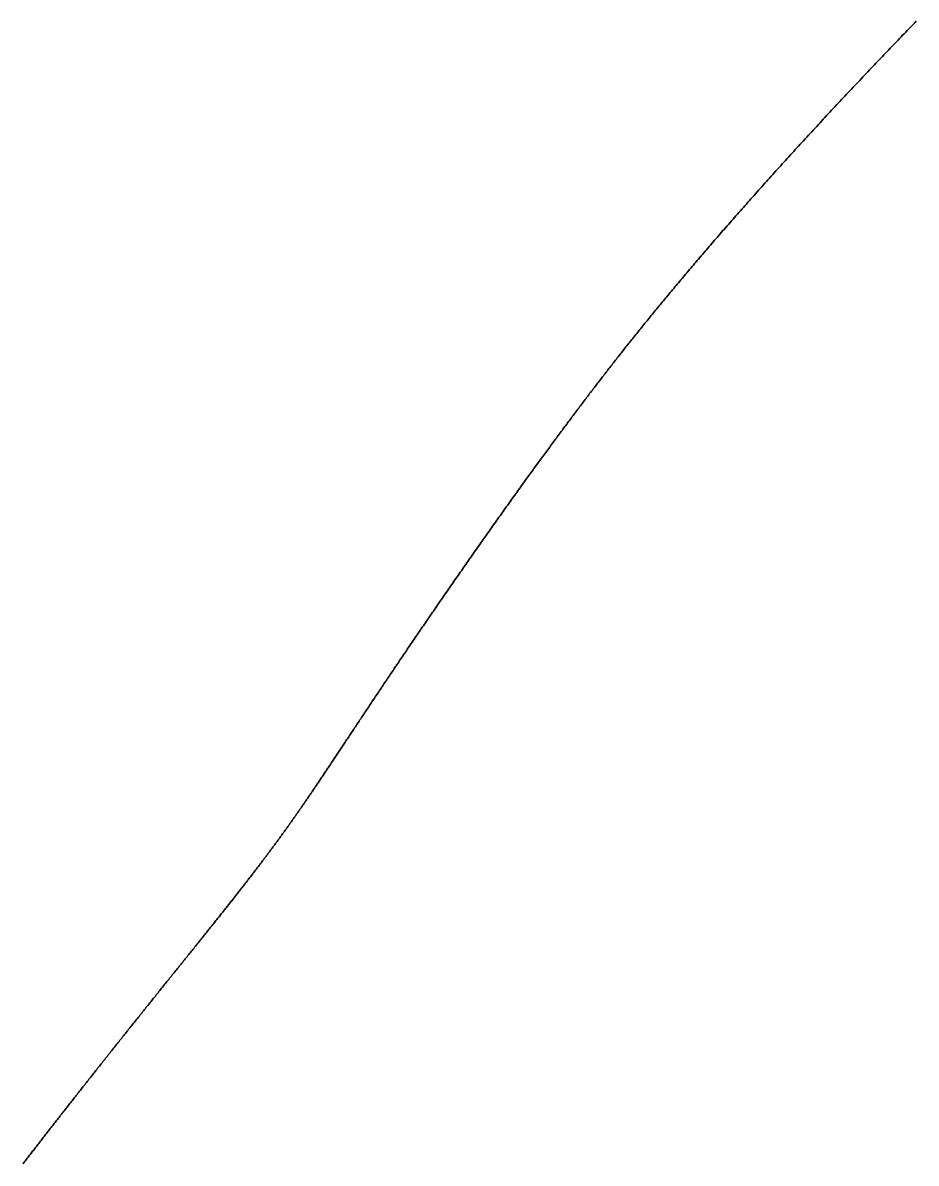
# Model space of a CAD drawing. Header units: inches. Extents: x 130170 to 284068, y 377793 to 804530.
# Drawn here: x 250647 to 250691, y 751949.3 to 752005.4 of the extents above; entities that cross this region are included whole.
import ezdxf

# ---------------------------------------------------------------- set-up
doc = ezdxf.new("R2010")
doc.units = ezdxf.units.IN
doc.header["$MEASUREMENT"] = 0
doc.layers.add('muni_il', color=7, linetype='Continuous')

msp = doc.modelspace()

# ---------------------------------------------------------------- linework, layer by layer
at = {"layer": 'muni_il'}
for points in [[(250690.988, 752005.474), (250690.915, 752005.399), (250690.842, 752005.323), (250690.769, 752005.247), (250690.695, 752005.171), (250690.621, 752005.094), (250690.547, 752005.017), (250690.472, 752004.939), (250690.397, 752004.862), (250690.322, 752004.783), (250690.246, 752004.705), (250690.171, 752004.626), (250690.095, 752004.547), (250690.018, 752004.468), (250689.942, 752004.388), (250689.865, 752004.308), (250689.788, 752004.228), (250689.711, 752004.148), (250689.634, 752004.067), (250689.556, 752003.986), (250689.478, 752003.904), (250689.4, 752003.822), (250689.322, 752003.74), (250689.243, 752003.658), (250689.165, 752003.576), (250689.086, 752003.493), (250689.007, 752003.41), (250688.928, 752003.327), (250688.848, 752003.243), (250688.769, 752003.159), (250688.689, 752003.076), (250688.609, 752002.991), (250688.529, 752002.907), (250688.449, 752002.822), (250688.369, 752002.738), (250688.288, 752002.652), (250688.208, 752002.567), (250688.127, 752002.482), (250688.046, 752002.396), (250687.965, 752002.31), (250687.884, 752002.225), (250687.803, 752002.138), (250687.722, 752002.052), (250687.641, 752001.966), (250687.56, 752001.879), (250687.478, 752001.792), (250687.397, 752001.705), (250687.315, 752001.619), (250687.234, 752001.531), (250687.152, 752001.444), (250687.071, 752001.357), (250686.989, 752001.269), (250686.907, 752001.182), (250686.826, 752001.094), (250686.744, 752001.007), (250686.662, 752000.919), (250686.581, 752000.831), (250686.499, 752000.743), (250686.417, 752000.655), (250686.336, 752000.567), (250686.254, 752000.479), (250686.173, 752000.391), (250686.091, 752000.302), (250686.01, 752000.214), (250685.928, 752000.126), (250685.847, 752000.038), (250685.766, 751999.95), (250685.684, 751999.861), (250685.603, 751999.773), (250685.522, 751999.685), (250685.441, 751999.597), (250685.36, 751999.508), (250685.279, 751999.42), (250685.199, 751999.332), (250685.118, 751999.244), (250685.038, 751999.156), (250684.957, 751999.068), (250684.877, 751998.98), (250684.797, 751998.892), (250684.717, 751998.804), (250684.638, 751998.716), (250684.558, 751998.629), (250684.478, 751998.541), (250684.399, 751998.453), (250684.32, 751998.366), (250684.241, 751998.279), (250684.162, 751998.192), (250684.084, 751998.105), (250684.005, 751998.018), (250683.927, 751997.931), (250683.849, 751997.844), (250683.771, 751997.758), (250683.693, 751997.671), (250683.616, 751997.585), (250683.539, 751997.499), (250683.462, 751997.413), (250683.385, 751997.327), (250683.308, 751997.242), (250683.232, 751997.156), (250683.156, 751997.071), (250683.08, 751996.986), (250683.005, 751996.901), (250682.929, 751996.816), (250682.854, 751996.732), (250682.779, 751996.647), (250682.705, 751996.563), (250682.63, 751996.479), (250682.556, 751996.396), (250682.482, 751996.312), (250682.409, 751996.229), (250682.335, 751996.146), (250682.263, 751996.063), (250682.19, 751995.98), (250682.117, 751995.898), (250682.045, 751995.816), (250681.973, 751995.734), (250681.902, 751995.652), (250681.83, 751995.571), (250681.759, 751995.49), (250681.689, 751995.409), (250681.618, 751995.328), (250681.548, 751995.248), (250681.478, 751995.168), (250681.409, 751995.088), (250681.339, 751995.008), (250681.27, 751994.929), (250681.202, 751994.85), (250681.133, 751994.771), (250681.065, 751994.692), (250680.998, 751994.614), (250680.93, 751994.536), (250680.863, 751994.458), (250680.796, 751994.381), (250680.73, 751994.304), (250680.664, 751994.227), (250680.598, 751994.15), (250680.532, 751994.074), (250680.467, 751993.998), (250680.402, 751993.922), (250680.338, 751993.847), (250680.273, 751993.771), (250680.21, 751993.697), (250680.146, 751993.622), (250680.082, 751993.547), (250680.02, 751993.474), (250679.957, 751993.4), (250679.894, 751993.326), (250679.832, 751993.253), (250679.771, 751993.18), (250679.709, 751993.107), (250679.648, 751993.035), (250679.587, 751992.963), (250679.526, 751992.891), (250679.466, 751992.82), (250679.406, 751992.749), (250679.347, 751992.678), (250679.287, 751992.607), (250679.228, 751992.537), (250679.17, 751992.467), (250679.111, 751992.397), (250679.053, 751992.327), (250678.995, 751992.258), (250678.938, 751992.189), (250678.88, 751992.12), (250678.823, 751992.052), (250678.767, 751991.984), (250678.71, 751991.916), (250678.654, 751991.848), (250678.598, 751991.781), (250678.543, 751991.714), (250678.487, 751991.647), (250678.432, 751991.58), (250678.378, 751991.514), (250678.323, 751991.448), (250678.269, 751991.382), (250678.215, 751991.316), (250678.161, 751991.251), (250678.108, 751991.185), (250678.054, 751991.12), (250678.001, 751991.056), (250677.949, 751990.991), (250677.896, 751990.927), (250677.844, 751990.863), (250677.792, 751990.799), (250677.74, 751990.735), (250677.689, 751990.672), (250677.637, 751990.609), (250677.586, 751990.545), (250677.535, 751990.483), (250677.485, 751990.42), (250677.434, 751990.358), (250677.384, 751990.295), (250677.334, 751990.233), (250677.284, 751990.171), (250677.234, 751990.11), (250677.185, 751990.048), (250677.136, 751989.987), (250677.086, 751989.925), (250677.038, 751989.864), (250676.989, 751989.803), (250676.94, 751989.743), (250676.892, 751989.682), (250676.844, 751989.622), (250676.796, 751989.561), (250676.748, 751989.501), (250676.7, 751989.441), (250676.652, 751989.381), (250676.605, 751989.321), (250676.558, 751989.261), (250676.51, 751989.202), (250676.463, 751989.142), (250676.416, 751989.082), (250676.37, 751989.023), (250676.323, 751988.964), (250676.276, 751988.905), (250676.23, 751988.846), (250676.184, 751988.787), (250676.137, 751988.728), (250676.091, 751988.669), (250676.045, 751988.61), (250675.999, 751988.551), (250675.953, 751988.492), (250675.908, 751988.434), (250675.862, 751988.375), (250675.816, 751988.317), (250675.771, 751988.258), (250675.726, 751988.199), (250675.68, 751988.141), (250675.635, 751988.082), (250675.59, 751988.024), (250675.544, 751987.965), (250675.499, 751987.907), (250675.454, 751987.849), (250675.409, 751987.79), (250675.364, 751987.732), (250675.319, 751987.673), (250675.274, 751987.615), (250675.229, 751987.556), (250675.184, 751987.497), (250675.139, 751987.439), (250675.094, 751987.38), (250675.05, 751987.321), (250675.005, 751987.263), (250674.96, 751987.204), (250674.915, 751987.145), (250674.87, 751987.086), (250674.825, 751987.027), (250674.78, 751986.968), (250674.736, 751986.909), (250674.691, 751986.85), (250674.646, 751986.791), (250674.601, 751986.731), (250674.556, 751986.672), (250674.511, 751986.613), (250674.466, 751986.553), (250674.421, 751986.493), (250674.376, 751986.433), (250674.331, 751986.374), (250674.285, 751986.314), (250674.24, 751986.254), (250674.195, 751986.193), (250674.15, 751986.133), (250674.104, 751986.072), (250674.059, 751986.012), (250674.013, 751985.951), (250673.968, 751985.89), (250673.922, 751985.829), (250673.877, 751985.768), (250673.831, 751985.707), (250673.785, 751985.645), (250673.739, 751985.584), (250673.693, 751985.522), (250673.647, 751985.46), (250673.601, 751985.398), (250673.555, 751985.336), (250673.509, 751985.274), (250673.462, 751985.211), (250673.416, 751985.149), (250673.369, 751985.086), (250673.323, 751985.023), (250673.276, 751984.96), (250673.229, 751984.896), (250673.182, 751984.833), (250673.135, 751984.769), (250673.088, 751984.705), (250673.041, 751984.641), (250672.994, 751984.577), (250672.947, 751984.513), (250672.899, 751984.448), (250672.852, 751984.383), (250672.804, 751984.318), (250672.756, 751984.253), (250672.708, 751984.188), (250672.66, 751984.123), (250672.612, 751984.057), (250672.564, 751983.991), (250672.516, 751983.925), (250672.468, 751983.859), (250672.419, 751983.792), (250672.37, 751983.726), (250672.322, 751983.659), (250672.273, 751983.592), (250672.224, 751983.524), (250672.175, 751983.457), (250672.126, 751983.389), (250672.077, 751983.322), (250672.027, 751983.254), (250671.978, 751983.186), (250671.928, 751983.117), (250671.879, 751983.049), (250671.829, 751982.98), (250671.779, 751982.911), (250671.729, 751982.842), (250671.679, 751982.773), (250671.629, 751982.703), (250671.579, 751982.634), (250671.528, 751982.564), (250671.478, 751982.494), (250671.427, 751982.423), (250671.377, 751982.353), (250671.326, 751982.283), (250671.275, 751982.212), (250671.224, 751982.141), (250671.173, 751982.07), (250671.122, 751981.999), (250671.071, 751981.927), (250671.019, 751981.856), (250670.968, 751981.784), (250670.917, 751981.712), (250670.865, 751981.64), (250670.813, 751981.568), (250670.762, 751981.495), (250670.71, 751981.423), (250670.658, 751981.35), (250670.606, 751981.277), (250670.554, 751981.204), (250670.502, 751981.131), (250670.45, 751981.058), (250670.398, 751980.984), (250670.345, 751980.911), (250670.293, 751980.837), (250670.241, 751980.763), (250670.188, 751980.689), (250670.136, 751980.615), (250670.083, 751980.541), (250670.03, 751980.467), (250669.978, 751980.392), (250669.925, 751980.318), (250669.872, 751980.243), (250669.819, 751980.168), (250669.766, 751980.093), (250669.714, 751980.019), (250669.661, 751979.944), (250669.608, 751979.868), (250669.555, 751979.793), (250669.502, 751979.718), (250669.449, 751979.643), (250669.396, 751979.567), (250669.343, 751979.492), (250669.29, 751979.416), (250669.236, 751979.341), (250669.183, 751979.265), (250669.13, 751979.189), (250669.077, 751979.113), (250669.024, 751979.037), (250668.971, 751978.962), (250668.918, 751978.886), (250668.865, 751978.81), (250668.812, 751978.734), (250668.758, 751978.658), (250668.705, 751978.582), (250668.652, 751978.506), (250668.599, 751978.43), (250668.546, 751978.353), (250668.493, 751978.277), (250668.44, 751978.201), (250668.387, 751978.125), (250668.334, 751978.049), (250668.282, 751977.973), (250668.229, 751977.897), (250668.176, 751977.821), (250668.123, 751977.745), (250668.071, 751977.669), (250668.018, 751977.593), (250667.965, 751977.517), (250667.913, 751977.442), (250667.861, 751977.366), (250667.808, 751977.29), (250667.756, 751977.214), (250667.703, 751977.139), (250667.651, 751977.063), (250667.599, 751976.988), (250667.547, 751976.912), (250667.495, 751976.837), (250667.444, 751976.762), (250667.392, 751976.687), (250667.34, 751976.611), (250667.289, 751976.536), (250667.237, 751976.462), (250667.186, 751976.387), (250667.134, 751976.312), (250667.083, 751976.238), (250667.032, 751976.163), (250666.981, 751976.089), (250666.93, 751976.014), (250666.879, 751975.94), (250666.829, 751975.866), (250666.778, 751975.792), (250666.728, 751975.719), (250666.678, 751975.645), (250666.628, 751975.572), (250666.578, 751975.499), (250666.528, 751975.426), (250666.478, 751975.353), (250666.428, 751975.28), (250666.379, 751975.207), (250666.329, 751975.135), (250666.28, 751975.063), (250666.231, 751974.99), (250666.182, 751974.919), (250666.134, 751974.847), (250666.085, 751974.775), (250666.036, 751974.704), (250665.988, 751974.633), (250665.94, 751974.562), (250665.892, 751974.491), (250665.844, 751974.42), (250665.797, 751974.35), (250665.749, 751974.28), (250665.702, 751974.21), (250665.654, 751974.14), (250665.607, 751974.071), (250665.561, 751974.001), (250665.514, 751973.932), (250665.467, 751973.863), (250665.421, 751973.795), (250665.375, 751973.726), (250665.329, 751973.658), (250665.283, 751973.59), (250665.238, 751973.522), (250665.192, 751973.455), (250665.147, 751973.388), (250665.102, 751973.321), (250665.057, 751973.254), (250665.012, 751973.187), (250664.968, 751973.121), (250664.923, 751973.055), (250664.879, 751972.989), (250664.835, 751972.924), (250664.791, 751972.859), (250664.748, 751972.794), (250664.704, 751972.729), (250664.661, 751972.664), (250664.618, 751972.6), (250664.576, 751972.536), (250664.533, 751972.473), (250664.49, 751972.409), (250664.448, 751972.346), (250664.406, 751972.283), (250664.364, 751972.221), (250664.323, 751972.158), (250664.281, 751972.096), (250664.24, 751972.035), (250664.199, 751971.973), (250664.158, 751971.912), (250664.117, 751971.851), (250664.077, 751971.79), (250664.037, 751971.73), (250663.997, 751971.67), (250663.957, 751971.61), (250663.917, 751971.55), (250663.877, 751971.491), (250663.838, 751971.432), (250663.799, 751971.373), (250663.76, 751971.315), (250663.721, 751971.257), (250663.683, 751971.199), (250663.645, 751971.141), (250663.606, 751971.084), (250663.569, 751971.027), (250663.531, 751970.97), (250663.493, 751970.913), (250663.456, 751970.857), (250663.419, 751970.801), (250663.382, 751970.746), (250663.345, 751970.69), (250663.308, 751970.635), (250663.272, 751970.58), (250663.236, 751970.526), (250663.2, 751970.471), (250663.164, 751970.417), (250663.128, 751970.364), (250663.092, 751970.31), (250663.057, 751970.257), (250663.022, 751970.204), (250662.987, 751970.151), (250662.952, 751970.099), (250662.918, 751970.047), (250662.883, 751969.995), (250662.849, 751969.943), (250662.815, 751969.892), (250662.781, 751969.841), (250662.747, 751969.79), (250662.714, 751969.739), (250662.68, 751969.689), (250662.647, 751969.639), (250662.614, 751969.589), (250662.581, 751969.54), (250662.548, 751969.491), (250662.516, 751969.442), (250662.483, 751969.393), (250662.451, 751969.344), (250662.419, 751969.296), (250662.387, 751969.248), (250662.355, 751969.2), (250662.324, 751969.152), (250662.292, 751969.105), (250662.261, 751969.058), (250662.229, 751969.011), (250662.198, 751968.964), (250662.167, 751968.918), (250662.137, 751968.872), (250662.106, 751968.826), (250662.076, 751968.78), (250662.045, 751968.734), (250662.015, 751968.689), (250661.985, 751968.644), (250661.955, 751968.599), (250661.925, 751968.555), (250661.895, 751968.51), (250661.866, 751968.466), (250661.836, 751968.422), (250661.807, 751968.378), (250661.777, 751968.334), (250661.748, 751968.291), (250661.719, 751968.248), (250661.69, 751968.204), (250661.662, 751968.162), (250661.633, 751968.119), (250661.605, 751968.076), (250661.576, 751968.034), (250661.548, 751967.992), (250661.519, 751967.95), (250661.491, 751967.908), (250661.463, 751967.866), (250661.435, 751967.825), (250661.407, 751967.784), (250661.38, 751967.742), (250661.352, 751967.702), (250661.324, 751967.661), (250661.297, 751967.62), (250661.269, 751967.58), (250661.242, 751967.539), (250661.215, 751967.499), (250661.187, 751967.459), (250661.16, 751967.419), (250661.133, 751967.379), (250661.106, 751967.34), (250661.079, 751967.3), (250661.052, 751967.261), (250661.025, 751967.221), (250660.999, 751967.182), (250660.972, 751967.143), (250660.945, 751967.104), (250660.919, 751967.066), (250660.892, 751967.027), (250660.866, 751966.988), (250660.839, 751966.95), (250660.813, 751966.912), (250660.787, 751966.873), (250660.76, 751966.835), (250660.734, 751966.797), (250660.708, 751966.759), (250660.681, 751966.721), (250660.655, 751966.684), (250660.629, 751966.646), (250660.603, 751966.609), (250660.577, 751966.571), (250660.551, 751966.534), (250660.525, 751966.496), (250660.499, 751966.459), (250660.473, 751966.422), (250660.447, 751966.385), (250660.421, 751966.348), (250660.395, 751966.31), (250660.369, 751966.274), (250660.343, 751966.237), (250660.317, 751966.2), (250660.291, 751966.163), (250660.265, 751966.126), (250660.239, 751966.09), (250660.213, 751966.053), (250660.187, 751966.016), (250660.161, 751965.98), (250660.135, 751965.943), (250660.11, 751965.907), (250660.084, 751965.87), (250660.058, 751965.834), (250660.032, 751965.797), (250660.005, 751965.761), (250659.979, 751965.725), (250659.953, 751965.688), (250659.927, 751965.652), (250659.901, 751965.615), (250659.875, 751965.579), (250659.849, 751965.543), (250659.823, 751965.507), (250659.796, 751965.47), (250659.77, 751965.434), (250659.744, 751965.398), (250659.717, 751965.361), (250659.691, 751965.325), (250659.665, 751965.288), (250659.638, 751965.252), (250659.611, 751965.216), (250659.585, 751965.179), (250659.558, 751965.143), (250659.532, 751965.106), (250659.505, 751965.07), (250659.478, 751965.034), (250659.451, 751964.997), (250659.424, 751964.96), (250659.397, 751964.924), (250659.37, 751964.887), (250659.343, 751964.851), (250659.316, 751964.814), (250659.289, 751964.777), (250659.262, 751964.74), (250659.234, 751964.703), (250659.207, 751964.667), (250659.179, 751964.629), (250659.152, 751964.592), (250659.124, 751964.556), (250659.096, 751964.518), (250659.069, 751964.481), (250659.041, 751964.444), (250659.013, 751964.407), (250658.985, 751964.369), (250658.956, 751964.332), (250658.928, 751964.294), (250658.9, 751964.257), (250658.871, 751964.219), (250658.843, 751964.181), (250658.814, 751964.143), (250658.786, 751964.106), (250658.757, 751964.068), (250658.728, 751964.03), (250658.699, 751963.991), (250658.67, 751963.953), (250658.641, 751963.915), (250658.611, 751963.876), (250658.582, 751963.838), (250658.553, 751963.799), (250658.523, 751963.761), (250658.493, 751963.722), (250658.464, 751963.683), (250658.434, 751963.644), (250658.404, 751963.605), (250658.373, 751963.565), (250658.343, 751963.526), (250658.313, 751963.487), (250658.282, 751963.447), (250658.252, 751963.407), (250658.221, 751963.368), (250658.19, 751963.328), (250658.159, 751963.288), (250658.128, 751963.248), (250658.097, 751963.207), (250658.066, 751963.167), (250658.034, 751963.127), (250658.003, 751963.086), (250657.971, 751963.045), (250657.939, 751963.004), (250657.907, 751962.963), (250657.875, 751962.922), (250657.843, 751962.881), (250657.811, 751962.84), (250657.778, 751962.798), (250657.746, 751962.756), (250657.713, 751962.715), (250657.68, 751962.673), (250657.647, 751962.631), (250657.614, 751962.589), (250657.581, 751962.546), (250657.548, 751962.504), (250657.514, 751962.461), (250657.481, 751962.418), (250657.447, 751962.376), (250657.413, 751962.332), (250657.379, 751962.289), (250657.345, 751962.246), (250657.311, 751962.203), (250657.276, 751962.159), (250657.242, 751962.115), (250657.207, 751962.071), (250657.172, 751962.027), (250657.137, 751961.983), (250657.102, 751961.939), (250657.067, 751961.894), (250657.032, 751961.85), (250656.996, 751961.805), (250656.96, 751961.76), (250656.925, 751961.715), (250656.889, 751961.67), (250656.853, 751961.624), (250656.816, 751961.579), (250656.78, 751961.533), (250656.744, 751961.487), (250656.707, 751961.441), (250656.67, 751961.395), (250656.633, 751961.349), (250656.596, 751961.303), (250656.559, 751961.256), (250656.522, 751961.209), (250656.485, 751961.162), (250656.447, 751961.115), (250656.409, 751961.068), (250656.372, 751961.021), (250656.334, 751960.973), (250656.295, 751960.926), (250656.257, 751960.878), (250656.219, 751960.83), (250656.18, 751960.782), (250656.142, 751960.734), (250656.103, 751960.685), (250656.064, 751960.637), (250656.025, 751960.588), (250655.986, 751960.539), (250655.947, 751960.49), (250655.907, 751960.441), (250655.868, 751960.392), (250655.828, 751960.342), (250655.788, 751960.293), (250655.749, 751960.243), (250655.709, 751960.193), (250655.669, 751960.143), (250655.628, 751960.093), (250655.588, 751960.043), (250655.547, 751959.992), (250655.507, 751959.942), (250655.466, 751959.891), (250655.425, 751959.84), (250655.384, 751959.789), (250655.343, 751959.738), (250655.302, 751959.687), (250655.261, 751959.636), (250655.219, 751959.584), (250655.178, 751959.533), (250655.136, 751959.481), (250655.095, 751959.429), (250655.053, 751959.377), (250655.011, 751959.325), (250654.969, 751959.273), (250654.927, 751959.22), (250654.885, 751959.168), (250654.842, 751959.115), (250654.8, 751959.063), (250654.757, 751959.01), (250654.715, 751958.957), (250654.672, 751958.904), (250654.629, 751958.851), (250654.586, 751958.797), (250654.543, 751958.744), (250654.501, 751958.691), (250654.457, 751958.637), (250654.414, 751958.583), (250654.371, 751958.53), (250654.328, 751958.476), (250654.284, 751958.422), (250654.241, 751958.368), (250654.197, 751958.314), (250654.153, 751958.259), (250654.11, 751958.205), (250654.066, 751958.151), (250654.022, 751958.096), (250653.978, 751958.042), (250653.934, 751957.987), (250653.89, 751957.932), (250653.846, 751957.877), (250653.802, 751957.823), (250653.758, 751957.768), (250653.714, 751957.713), (250653.67, 751957.658), (250653.625, 751957.602), (250653.581, 751957.547), (250653.536, 751957.492), (250653.492, 751957.437), (250653.448, 751957.381), (250653.403, 751957.326), (250653.358, 751957.27), (250653.314, 751957.215), (250653.269, 751957.159), (250653.225, 751957.104), (250653.18, 751957.048), (250653.135, 751956.992), (250653.091, 751956.937), (250653.046, 751956.881), (250653.001, 751956.825), (250652.956, 751956.769), (250652.911, 751956.713), (250652.867, 751956.657), (250652.822, 751956.602), (250652.777, 751956.546), (250652.732, 751956.49), (250652.687, 751956.434), (250652.643, 751956.378), (250652.598, 751956.322), (250652.553, 751956.266), (250652.508, 751956.21), (250652.463, 751956.154), (250652.418, 751956.098), (250652.374, 751956.042), (250652.329, 751955.986), (250652.284, 751955.93), (250652.239, 751955.874), (250652.195, 751955.818), (250652.15, 751955.762), (250652.105, 751955.706), (250652.06, 751955.65), (250652.016, 751955.594), (250651.971, 751955.538), (250651.927, 751955.482), (250651.882, 751955.426), (250651.838, 751955.371), (250651.793, 751955.315), (250651.749, 751955.259), (250651.704, 751955.203), (250651.66, 751955.148), (250651.615, 751955.092), (250651.571, 751955.036), (250651.527, 751954.981), (250651.483, 751954.925), (250651.438, 751954.87), (250651.394, 751954.814), (250651.35, 751954.759), (250651.306, 751954.704), (250651.262, 751954.648), (250651.218, 751954.593), (250651.174, 751954.538), (250651.131, 751954.483), (250651.087, 751954.428), (250651.043, 751954.373), (250651, 751954.317), (250650.956, 751954.263), (250650.913, 751954.208), (250650.869, 751954.153), (250650.826, 751954.098), (250650.782, 751954.044), (250650.739, 751953.989), (250650.696, 751953.935), (250650.653, 751953.88), (250650.61, 751953.826), (250650.567, 751953.772), (250650.524, 751953.718), (250650.481, 751953.663), (250650.439, 751953.609), (250650.396, 751953.555), (250650.353, 751953.502), (250650.311, 751953.448), (250650.268, 751953.394), (250650.226, 751953.341), (250650.184, 751953.287), (250650.142, 751953.234), (250650.1, 751953.18), (250650.058, 751953.127), (250650.016, 751953.074), (250649.974, 751953.021), (250649.932, 751952.967), (250649.89, 751952.915), (250649.849, 751952.862), (250649.807, 751952.809), (250649.766, 751952.756), (250649.724, 751952.704), (250649.683, 751952.651), (250649.642, 751952.599), (250649.601, 751952.547), (250649.56, 751952.495), (250649.519, 751952.442), (250649.478, 751952.39), (250649.437, 751952.339), (250649.396, 751952.287), (250649.356, 751952.235), (250649.315, 751952.183), (250649.275, 751952.132), (250649.234, 751952.08), (250649.194, 751952.029), (250649.154, 751951.978), (250649.114, 751951.926), (250649.074, 751951.875), (250649.034, 751951.824), (250648.994, 751951.773), (250648.954, 751951.723), (250648.915, 751951.672), (250648.875, 751951.621), (250648.835, 751951.571), (250648.796, 751951.52), (250648.756, 751951.47), (250648.717, 751951.419), (250648.678, 751951.369), (250648.639, 751951.319), (250648.6, 751951.269), (250648.561, 751951.219), (250648.522, 751951.169), (250648.483, 751951.119), (250648.444, 751951.07), (250648.405, 751951.02), (250648.367, 751950.97), (250648.328, 751950.921), (250648.29, 751950.871), (250648.251, 751950.822), (250648.213, 751950.773), (250648.174, 751950.724), (250648.136, 751950.674), (250648.098, 751950.625), (250648.06, 751950.576), (250648.022, 751950.528), (250647.984, 751950.479), (250647.946, 751950.43), (250647.908, 751950.381), (250647.87, 751950.332), (250647.832, 751950.284), (250647.795, 751950.235), (250647.757, 751950.187), (250647.719, 751950.138), (250647.682, 751950.09), (250647.644, 751950.042), (250647.607, 751949.993), (250647.569, 751949.945), (250647.532, 751949.897), (250647.495, 751949.849), (250647.457, 751949.801), (250647.42, 751949.753), (250647.383, 751949.705), (250647.346, 751949.657), (250647.308, 751949.609), (250647.271, 751949.561), (250647.234, 751949.513), (250647.197, 751949.465), (250647.16, 751949.418), (250647.123, 751949.37), (250647.086, 751949.322), (250647.049, 751949.274), (250647.013, 751949.227)], [(250647.013, 751949.227), (250647.049, 751949.274), (250647.086, 751949.322), (250647.123, 751949.37), (250647.16, 751949.418), (250647.197, 751949.465), (250647.234, 751949.513), (250647.271, 751949.561), (250647.308, 751949.609), (250647.346, 751949.657), (250647.383, 751949.705), (250647.42, 751949.753), (250647.457, 751949.801), (250647.495, 751949.849), (250647.532, 751949.897), (250647.569, 751949.945), (250647.607, 751949.993), (250647.644, 751950.042), (250647.682, 751950.09), (250647.719, 751950.138), (250647.757, 751950.187), (250647.795, 751950.235), (250647.832, 751950.284), (250647.87, 751950.332), (250647.908, 751950.381), (250647.946, 751950.43), (250647.984, 751950.479), (250648.022, 751950.528), (250648.06, 751950.576), (250648.098, 751950.625), (250648.136, 751950.674), (250648.174, 751950.724), (250648.213, 751950.773), (250648.251, 751950.822), (250648.29, 751950.871), (250648.328, 751950.921), (250648.367, 751950.97), (250648.405, 751951.02), (250648.444, 751951.07), (250648.483, 751951.119), (250648.522, 751951.169), (250648.561, 751951.219), (250648.6, 751951.269), (250648.639, 751951.319), (250648.678, 751951.369), (250648.717, 751951.419), (250648.756, 751951.47), (250648.796, 751951.52), (250648.835, 751951.571), (250648.875, 751951.621), (250648.915, 751951.672), (250648.954, 751951.723), (250648.994, 751951.773), (250649.034, 751951.824), (250649.074, 751951.875), (250649.114, 751951.926), (250649.154, 751951.978), (250649.194, 751952.029), (250649.234, 751952.08), (250649.275, 751952.132), (250649.315, 751952.183), (250649.356, 751952.235), (250649.396, 751952.287), (250649.437, 751952.339), (250649.478, 751952.39), (250649.519, 751952.442), (250649.56, 751952.495), (250649.601, 751952.547), (250649.642, 751952.599), (250649.683, 751952.651), (250649.724, 751952.704), (250649.766, 751952.756), (250649.807, 751952.809), (250649.849, 751952.862), (250649.89, 751952.915), (250649.932, 751952.967), (250649.974, 751953.021), (250650.016, 751953.074), (250650.058, 751953.127), (250650.1, 751953.18), (250650.142, 751953.234), (250650.184, 751953.287), (250650.226, 751953.341), (250650.268, 751953.394), (250650.311, 751953.448), (250650.353, 751953.502), (250650.396, 751953.555), (250650.439, 751953.609), (250650.481, 751953.663), (250650.524, 751953.718), (250650.567, 751953.772), (250650.61, 751953.826), (250650.653, 751953.88), (250650.696, 751953.935), (250650.739, 751953.989), (250650.782, 751954.044), (250650.826, 751954.098), (250650.869, 751954.153), (250650.913, 751954.208), (250650.956, 751954.263), (250651, 751954.317), (250651.043, 751954.373), (250651.087, 751954.428), (250651.131, 751954.483), (250651.174, 751954.538), (250651.218, 751954.593), (250651.262, 751954.648), (250651.306, 751954.704), (250651.35, 751954.759), (250651.394, 751954.814), (250651.438, 751954.87), (250651.483, 751954.925), (250651.527, 751954.981), (250651.571, 751955.036), (250651.615, 751955.092), (250651.66, 751955.148), (250651.704, 751955.203), (250651.749, 751955.259), (250651.793, 751955.315), (250651.838, 751955.371), (250651.882, 751955.426), (250651.927, 751955.482), (250651.971, 751955.538), (250652.016, 751955.594), (250652.06, 751955.65), (250652.105, 751955.706), (250652.15, 751955.762), (250652.195, 751955.818), (250652.239, 751955.874), (250652.284, 751955.93), (250652.329, 751955.986), (250652.374, 751956.042), (250652.418, 751956.098), (250652.463, 751956.154), (250652.508, 751956.21), (250652.553, 751956.266), (250652.598, 751956.322), (250652.643, 751956.378), (250652.687, 751956.434), (250652.732, 751956.49), (250652.777, 751956.546), (250652.822, 751956.602), (250652.867, 751956.657), (250652.911, 751956.713), (250652.956, 751956.769), (250653.001, 751956.825), (250653.046, 751956.881), (250653.091, 751956.937), (250653.135, 751956.992), (250653.18, 751957.048), (250653.225, 751957.104), (250653.269, 751957.159), (250653.314, 751957.215), (250653.358, 751957.27), (250653.403, 751957.326), (250653.448, 751957.381), (250653.492, 751957.437), (250653.536, 751957.492), (250653.581, 751957.547), (250653.625, 751957.602), (250653.67, 751957.658), (250653.714, 751957.713), (250653.758, 751957.768), (250653.802, 751957.823), (250653.846, 751957.877), (250653.89, 751957.932), (250653.934, 751957.987), (250653.978, 751958.042), (250654.022, 751958.096), (250654.066, 751958.151), (250654.11, 751958.205), (250654.153, 751958.259), (250654.197, 751958.314), (250654.241, 751958.368), (250654.284, 751958.422), (250654.328, 751958.476), (250654.371, 751958.53), (250654.414, 751958.583), (250654.457, 751958.637), (250654.501, 751958.691), (250654.543, 751958.744), (250654.586, 751958.797), (250654.629, 751958.851), (250654.672, 751958.904), (250654.715, 751958.957), (250654.757, 751959.01), (250654.8, 751959.063), (250654.842, 751959.115), (250654.885, 751959.168), (250654.927, 751959.22), (250654.969, 751959.273), (250655.011, 751959.325), (250655.053, 751959.377), (250655.095, 751959.429), (250655.136, 751959.481), (250655.178, 751959.533), (250655.219, 751959.584), (250655.261, 751959.636), (250655.302, 751959.687), (250655.343, 751959.738), (250655.384, 751959.789), (250655.425, 751959.84), (250655.466, 751959.891), (250655.507, 751959.942), (250655.547, 751959.992), (250655.588, 751960.043), (250655.628, 751960.093), (250655.669, 751960.143), (250655.709, 751960.193), (250655.749, 751960.243), (250655.788, 751960.293), (250655.828, 751960.342), (250655.868, 751960.392), (250655.907, 751960.441), (250655.947, 751960.49), (250655.986, 751960.539), (250656.025, 751960.588), (250656.064, 751960.637), (250656.103, 751960.685), (250656.142, 751960.734), (250656.18, 751960.782), (250656.219, 751960.83), (250656.257, 751960.878), (250656.295, 751960.926), (250656.334, 751960.973), (250656.372, 751961.021), (250656.409, 751961.068), (250656.447, 751961.115), (250656.485, 751961.162), (250656.522, 751961.209), (250656.559, 751961.256), (250656.596, 751961.303), (250656.633, 751961.349), (250656.67, 751961.395), (250656.707, 751961.441), (250656.744, 751961.487), (250656.78, 751961.533), (250656.816, 751961.579), (250656.853, 751961.624), (250656.889, 751961.67), (250656.925, 751961.715), (250656.96, 751961.76), (250656.996, 751961.805), (250657.032, 751961.85), (250657.067, 751961.894), (250657.102, 751961.939), (250657.137, 751961.983), (250657.172, 751962.027), (250657.207, 751962.071), (250657.242, 751962.115), (250657.276, 751962.159), (250657.311, 751962.203), (250657.345, 751962.246), (250657.379, 751962.289), (250657.413, 751962.332), (250657.447, 751962.376), (250657.481, 751962.418), (250657.514, 751962.461), (250657.548, 751962.504), (250657.581, 751962.546), (250657.614, 751962.589), (250657.647, 751962.631), (250657.68, 751962.673), (250657.713, 751962.715), (250657.746, 751962.756), (250657.778, 751962.798), (250657.811, 751962.84), (250657.843, 751962.881), (250657.875, 751962.922), (250657.907, 751962.963), (250657.939, 751963.004), (250657.971, 751963.045), (250658.003, 751963.086), (250658.034, 751963.127), (250658.066, 751963.167), (250658.097, 751963.207), (250658.128, 751963.248), (250658.159, 751963.288), (250658.19, 751963.328), (250658.221, 751963.368), (250658.252, 751963.407), (250658.282, 751963.447), (250658.313, 751963.487), (250658.343, 751963.526), (250658.373, 751963.565), (250658.404, 751963.605), (250658.434, 751963.644), (250658.464, 751963.683), (250658.493, 751963.722), (250658.523, 751963.761), (250658.553, 751963.799), (250658.582, 751963.838), (250658.611, 751963.876), (250658.641, 751963.915), (250658.67, 751963.953), (250658.699, 751963.991), (250658.728, 751964.03), (250658.757, 751964.068), (250658.786, 751964.106), (250658.814, 751964.143), (250658.843, 751964.181), (250658.871, 751964.219), (250658.9, 751964.257), (250658.928, 751964.294), (250658.956, 751964.332), (250658.985, 751964.369), (250659.013, 751964.407), (250659.041, 751964.444), (250659.069, 751964.481), (250659.096, 751964.518), (250659.124, 751964.556), (250659.152, 751964.592), (250659.179, 751964.629), (250659.207, 751964.667), (250659.234, 751964.703), (250659.262, 751964.74), (250659.289, 751964.777), (250659.316, 751964.814), (250659.343, 751964.851), (250659.37, 751964.887), (250659.397, 751964.924), (250659.424, 751964.96), (250659.451, 751964.997), (250659.478, 751965.034), (250659.505, 751965.07), (250659.532, 751965.106), (250659.558, 751965.143), (250659.585, 751965.179), (250659.611, 751965.216), (250659.638, 751965.252), (250659.665, 751965.288), (250659.691, 751965.325), (250659.717, 751965.361), (250659.744, 751965.398), (250659.77, 751965.434), (250659.796, 751965.47), (250659.823, 751965.507), (250659.849, 751965.543), (250659.875, 751965.579), (250659.901, 751965.615), (250659.927, 751965.652), (250659.953, 751965.688), (250659.979, 751965.725), (250660.005, 751965.761), (250660.032, 751965.797), (250660.058, 751965.834), (250660.084, 751965.87), (250660.11, 751965.907), (250660.135, 751965.943), (250660.161, 751965.98), (250660.187, 751966.016), (250660.213, 751966.053), (250660.239, 751966.09), (250660.265, 751966.126), (250660.291, 751966.163), (250660.317, 751966.2), (250660.343, 751966.237), (250660.369, 751966.274), (250660.395, 751966.31), (250660.421, 751966.348), (250660.447, 751966.385), (250660.473, 751966.422), (250660.499, 751966.459), (250660.525, 751966.496), (250660.551, 751966.534), (250660.577, 751966.571), (250660.603, 751966.609), (250660.629, 751966.646), (250660.655, 751966.684), (250660.681, 751966.721), (250660.708, 751966.759), (250660.734, 751966.797), (250660.76, 751966.835), (250660.787, 751966.873), (250660.813, 751966.912), (250660.839, 751966.95), (250660.866, 751966.988), (250660.892, 751967.027), (250660.919, 751967.066), (250660.945, 751967.104), (250660.972, 751967.143), (250660.999, 751967.182), (250661.025, 751967.221), (250661.052, 751967.261), (250661.079, 751967.3), (250661.106, 751967.34), (250661.133, 751967.379), (250661.16, 751967.419), (250661.187, 751967.459), (250661.215, 751967.499), (250661.242, 751967.539), (250661.269, 751967.58), (250661.297, 751967.62), (250661.324, 751967.661), (250661.352, 751967.702), (250661.38, 751967.742), (250661.407, 751967.784), (250661.435, 751967.825), (250661.463, 751967.866), (250661.491, 751967.908), (250661.519, 751967.95), (250661.548, 751967.992), (250661.576, 751968.034), (250661.605, 751968.076), (250661.633, 751968.119), (250661.662, 751968.162), (250661.69, 751968.204), (250661.719, 751968.248), (250661.748, 751968.291), (250661.777, 751968.334), (250661.807, 751968.378), (250661.836, 751968.422), (250661.866, 751968.466), (250661.895, 751968.51), (250661.925, 751968.555), (250661.955, 751968.599), (250661.985, 751968.644), (250662.015, 751968.689), (250662.045, 751968.734), (250662.076, 751968.78), (250662.106, 751968.826), (250662.137, 751968.872), (250662.167, 751968.918), (250662.198, 751968.964), (250662.229, 751969.011), (250662.261, 751969.058), (250662.292, 751969.105), (250662.324, 751969.152), (250662.355, 751969.2), (250662.387, 751969.248), (250662.419, 751969.296), (250662.451, 751969.344), (250662.483, 751969.393), (250662.516, 751969.442), (250662.548, 751969.491), (250662.581, 751969.54), (250662.614, 751969.589), (250662.647, 751969.639), (250662.68, 751969.689), (250662.714, 751969.739), (250662.747, 751969.79), (250662.781, 751969.841), (250662.815, 751969.892), (250662.849, 751969.943), (250662.883, 751969.995), (250662.918, 751970.047), (250662.952, 751970.099), (250662.987, 751970.151), (250663.022, 751970.204), (250663.057, 751970.257), (250663.092, 751970.31), (250663.128, 751970.364), (250663.164, 751970.417), (250663.2, 751970.471), (250663.236, 751970.526), (250663.272, 751970.58), (250663.308, 751970.635), (250663.345, 751970.69), (250663.382, 751970.746), (250663.419, 751970.801), (250663.456, 751970.857), (250663.493, 751970.913), (250663.531, 751970.97), (250663.569, 751971.027), (250663.606, 751971.084), (250663.645, 751971.141), (250663.683, 751971.199), (250663.721, 751971.257), (250663.76, 751971.315), (250663.799, 751971.373), (250663.838, 751971.432), (250663.877, 751971.491), (250663.917, 751971.55), (250663.957, 751971.61), (250663.997, 751971.67), (250664.037, 751971.73), (250664.077, 751971.79), (250664.117, 751971.851), (250664.158, 751971.912), (250664.199, 751971.973), (250664.24, 751972.035), (250664.281, 751972.096), (250664.323, 751972.158), (250664.364, 751972.221), (250664.406, 751972.283), (250664.448, 751972.346), (250664.49, 751972.409), (250664.533, 751972.473), (250664.576, 751972.536), (250664.618, 751972.6), (250664.661, 751972.664), (250664.704, 751972.729), (250664.748, 751972.794), (250664.791, 751972.859), (250664.835, 751972.924), (250664.879, 751972.989), (250664.923, 751973.055), (250664.968, 751973.121), (250665.012, 751973.187), (250665.057, 751973.254), (250665.102, 751973.321), (250665.147, 751973.388), (250665.192, 751973.455), (250665.238, 751973.522), (250665.283, 751973.59), (250665.329, 751973.658), (250665.375, 751973.726), (250665.421, 751973.795), (250665.467, 751973.863), (250665.514, 751973.932), (250665.561, 751974.001), (250665.607, 751974.071), (250665.654, 751974.14), (250665.702, 751974.21), (250665.749, 751974.28), (250665.797, 751974.35), (250665.844, 751974.42), (250665.892, 751974.491), (250665.94, 751974.562), (250665.988, 751974.633), (250666.036, 751974.704), (250666.085, 751974.775), (250666.134, 751974.847), (250666.182, 751974.919), (250666.231, 751974.99), (250666.28, 751975.063), (250666.329, 751975.135), (250666.379, 751975.207), (250666.428, 751975.28), (250666.478, 751975.353), (250666.528, 751975.426), (250666.578, 751975.499), (250666.628, 751975.572), (250666.678, 751975.645), (250666.728, 751975.719), (250666.778, 751975.792), (250666.829, 751975.866), (250666.879, 751975.94), (250666.93, 751976.014), (250666.981, 751976.089), (250667.032, 751976.163), (250667.083, 751976.238), (250667.134, 751976.312), (250667.186, 751976.387), (250667.237, 751976.462), (250667.289, 751976.536), (250667.34, 751976.611), (250667.392, 751976.687), (250667.444, 751976.762), (250667.495, 751976.837), (250667.547, 751976.912), (250667.599, 751976.988), (250667.651, 751977.063), (250667.703, 751977.139), (250667.756, 751977.214), (250667.808, 751977.29), (250667.861, 751977.366), (250667.913, 751977.442), (250667.965, 751977.517), (250668.018, 751977.593), (250668.071, 751977.669), (250668.123, 751977.745), (250668.176, 751977.821), (250668.229, 751977.897), (250668.282, 751977.973), (250668.334, 751978.049), (250668.387, 751978.125), (250668.44, 751978.201), (250668.493, 751978.277), (250668.546, 751978.353), (250668.599, 751978.43), (250668.652, 751978.506), (250668.705, 751978.582), (250668.758, 751978.658), (250668.812, 751978.734), (250668.865, 751978.81), (250668.918, 751978.886), (250668.971, 751978.962), (250669.024, 751979.037), (250669.077, 751979.113), (250669.13, 751979.189), (250669.183, 751979.265), (250669.236, 751979.341), (250669.29, 751979.416), (250669.343, 751979.492), (250669.396, 751979.567), (250669.449, 751979.643), (250669.502, 751979.718), (250669.555, 751979.793), (250669.608, 751979.868), (250669.661, 751979.944), (250669.714, 751980.019), (250669.766, 751980.093), (250669.819, 751980.168), (250669.872, 751980.243), (250669.925, 751980.318), (250669.978, 751980.392), (250670.03, 751980.467), (250670.083, 751980.541), (250670.136, 751980.615), (250670.188, 751980.689), (250670.241, 751980.763), (250670.293, 751980.837), (250670.345, 751980.911), (250670.398, 751980.984), (250670.45, 751981.058), (250670.502, 751981.131), (250670.554, 751981.204), (250670.606, 751981.277), (250670.658, 751981.35), (250670.71, 751981.423), (250670.762, 751981.495), (250670.813, 751981.568), (250670.865, 751981.64), (250670.917, 751981.712), (250670.968, 751981.784), (250671.019, 751981.856), (250671.071, 751981.927), (250671.122, 751981.999), (250671.173, 751982.07), (250671.224, 751982.141), (250671.275, 751982.212), (250671.326, 751982.283), (250671.377, 751982.353), (250671.427, 751982.423), (250671.478, 751982.494), (250671.528, 751982.564), (250671.579, 751982.634), (250671.629, 751982.703), (250671.679, 751982.773), (250671.729, 751982.842), (250671.779, 751982.911), (250671.829, 751982.98), (250671.879, 751983.049), (250671.928, 751983.117), (250671.978, 751983.186), (250672.027, 751983.254), (250672.077, 751983.322), (250672.126, 751983.389), (250672.175, 751983.457), (250672.224, 751983.524), (250672.273, 751983.592), (250672.322, 751983.659), (250672.37, 751983.726), (250672.419, 751983.792), (250672.468, 751983.859), (250672.516, 751983.925), (250672.564, 751983.991), (250672.612, 751984.057), (250672.66, 751984.123), (250672.708, 751984.188), (250672.756, 751984.253), (250672.804, 751984.318), (250672.852, 751984.383), (250672.899, 751984.448), (250672.947, 751984.513), (250672.994, 751984.577), (250673.041, 751984.641), (250673.088, 751984.705), (250673.135, 751984.769), (250673.182, 751984.833), (250673.229, 751984.896), (250673.276, 751984.96), (250673.323, 751985.023), (250673.369, 751985.086), (250673.416, 751985.149), (250673.462, 751985.211), (250673.509, 751985.274), (250673.555, 751985.336), (250673.601, 751985.398), (250673.647, 751985.46), (250673.693, 751985.522), (250673.739, 751985.584), (250673.785, 751985.645), (250673.831, 751985.707), (250673.877, 751985.768), (250673.922, 751985.829), (250673.968, 751985.89), (250674.013, 751985.951), (250674.059, 751986.012), (250674.104, 751986.072), (250674.15, 751986.133), (250674.195, 751986.193), (250674.24, 751986.254), (250674.285, 751986.314), (250674.331, 751986.374), (250674.376, 751986.433), (250674.421, 751986.493), (250674.466, 751986.553), (250674.511, 751986.613), (250674.556, 751986.672), (250674.601, 751986.731), (250674.646, 751986.791), (250674.691, 751986.85), (250674.736, 751986.909), (250674.78, 751986.968), (250674.825, 751987.027), (250674.87, 751987.086), (250674.915, 751987.145), (250674.96, 751987.204), (250675.005, 751987.263), (250675.05, 751987.321), (250675.094, 751987.38), (250675.139, 751987.439), (250675.184, 751987.497), (250675.229, 751987.556), (250675.274, 751987.615), (250675.319, 751987.673), (250675.364, 751987.732), (250675.409, 751987.79), (250675.454, 751987.849), (250675.499, 751987.907), (250675.544, 751987.965), (250675.59, 751988.024), (250675.635, 751988.082), (250675.68, 751988.141), (250675.726, 751988.199), (250675.771, 751988.258), (250675.816, 751988.317), (250675.862, 751988.375), (250675.908, 751988.434), (250675.953, 751988.492), (250675.999, 751988.551), (250676.045, 751988.61), (250676.091, 751988.669), (250676.137, 751988.728), (250676.184, 751988.787), (250676.23, 751988.846), (250676.276, 751988.905), (250676.323, 751988.964), (250676.37, 751989.023), (250676.416, 751989.082), (250676.463, 751989.142), (250676.51, 751989.202), (250676.558, 751989.261), (250676.605, 751989.321), (250676.652, 751989.381), (250676.7, 751989.441), (250676.748, 751989.501), (250676.796, 751989.561), (250676.844, 751989.622), (250676.892, 751989.682), (250676.94, 751989.743), (250676.989, 751989.803), (250677.038, 751989.864), (250677.086, 751989.925), (250677.136, 751989.987), (250677.185, 751990.048), (250677.234, 751990.11), (250677.284, 751990.171), (250677.334, 751990.233), (250677.384, 751990.295), (250677.434, 751990.358), (250677.485, 751990.42), (250677.535, 751990.483), (250677.586, 751990.545), (250677.637, 751990.609), (250677.689, 751990.672), (250677.74, 751990.735), (250677.792, 751990.799), (250677.844, 751990.863), (250677.896, 751990.927), (250677.949, 751990.991), (250678.001, 751991.056), (250678.054, 751991.12), (250678.108, 751991.185), (250678.161, 751991.251), (250678.215, 751991.316), (250678.269, 751991.382), (250678.323, 751991.448), (250678.378, 751991.514), (250678.432, 751991.58), (250678.487, 751991.647), (250678.543, 751991.714), (250678.598, 751991.781), (250678.654, 751991.848), (250678.71, 751991.916), (250678.767, 751991.984), (250678.823, 751992.052), (250678.88, 751992.12), (250678.938, 751992.189), (250678.995, 751992.258), (250679.053, 751992.327), (250679.111, 751992.397), (250679.17, 751992.467), (250679.228, 751992.537), (250679.287, 751992.607), (250679.347, 751992.678), (250679.406, 751992.749), (250679.466, 751992.82), (250679.526, 751992.891), (250679.587, 751992.963), (250679.648, 751993.035), (250679.709, 751993.107), (250679.771, 751993.18), (250679.832, 751993.253), (250679.894, 751993.326), (250679.957, 751993.4), (250680.02, 751993.474), (250680.082, 751993.547), (250680.146, 751993.622), (250680.21, 751993.697), (250680.273, 751993.771), (250680.338, 751993.847), (250680.402, 751993.922), (250680.467, 751993.998), (250680.532, 751994.074), (250680.598, 751994.15), (250680.664, 751994.227), (250680.73, 751994.304), (250680.796, 751994.381), (250680.863, 751994.458), (250680.93, 751994.536), (250680.998, 751994.614), (250681.065, 751994.692), (250681.133, 751994.771), (250681.202, 751994.85), (250681.27, 751994.929), (250681.339, 751995.008), (250681.409, 751995.088), (250681.478, 751995.168), (250681.548, 751995.248), (250681.618, 751995.328), (250681.689, 751995.409), (250681.759, 751995.49), (250681.83, 751995.571), (250681.902, 751995.652), (250681.973, 751995.734), (250682.045, 751995.816), (250682.117, 751995.898), (250682.19, 751995.98), (250682.263, 751996.063), (250682.335, 751996.146), (250682.409, 751996.229), (250682.482, 751996.312), (250682.556, 751996.396), (250682.63, 751996.479), (250682.705, 751996.563), (250682.779, 751996.647), (250682.854, 751996.732), (250682.929, 751996.816), (250683.005, 751996.901), (250683.08, 751996.986), (250683.156, 751997.071), (250683.232, 751997.156), (250683.308, 751997.242), (250683.385, 751997.327), (250683.462, 751997.413), (250683.539, 751997.499), (250683.616, 751997.585), (250683.693, 751997.671), (250683.771, 751997.758), (250683.849, 751997.844), (250683.927, 751997.931), (250684.005, 751998.018), (250684.084, 751998.105), (250684.162, 751998.192), (250684.241, 751998.279), (250684.32, 751998.366), (250684.399, 751998.453), (250684.478, 751998.541), (250684.558, 751998.629), (250684.638, 751998.716), (250684.717, 751998.804), (250684.797, 751998.892), (250684.877, 751998.98), (250684.957, 751999.068), (250685.038, 751999.156), (250685.118, 751999.244), (250685.199, 751999.332), (250685.279, 751999.42), (250685.36, 751999.508), (250685.441, 751999.597), (250685.522, 751999.685), (250685.603, 751999.773), (250685.684, 751999.861), (250685.766, 751999.95), (250685.847, 752000.038), (250685.928, 752000.126), (250686.01, 752000.214), (250686.091, 752000.302), (250686.173, 752000.391), (250686.254, 752000.479), (250686.336, 752000.567), (250686.417, 752000.655), (250686.499, 752000.743), (250686.581, 752000.831), (250686.662, 752000.919), (250686.744, 752001.007), (250686.826, 752001.094), (250686.907, 752001.182), (250686.989, 752001.269), (250687.071, 752001.357), (250687.152, 752001.444), (250687.234, 752001.531), (250687.315, 752001.619), (250687.397, 752001.705), (250687.478, 752001.792), (250687.56, 752001.879), (250687.641, 752001.966), (250687.722, 752002.052), (250687.803, 752002.138), (250687.884, 752002.225), (250687.965, 752002.31), (250688.046, 752002.396), (250688.127, 752002.482), (250688.208, 752002.567), (250688.288, 752002.652), (250688.369, 752002.738), (250688.449, 752002.822), (250688.529, 752002.907), (250688.609, 752002.991), (250688.689, 752003.076), (250688.769, 752003.159), (250688.848, 752003.243), (250688.928, 752003.327), (250689.007, 752003.41), (250689.086, 752003.493), (250689.165, 752003.576), (250689.243, 752003.658), (250689.322, 752003.74), (250689.4, 752003.822), (250689.478, 752003.904), (250689.556, 752003.986), (250689.634, 752004.067), (250689.711, 752004.148), (250689.788, 752004.228), (250689.865, 752004.308), (250689.942, 752004.388), (250690.018, 752004.468), (250690.095, 752004.547), (250690.171, 752004.626), (250690.246, 752004.705), (250690.322, 752004.783), (250690.397, 752004.862), (250690.472, 752004.939), (250690.547, 752005.017), (250690.621, 752005.094), (250690.695, 752005.171), (250690.769, 752005.247), (250690.842, 752005.323), (250690.915, 752005.399), (250690.988, 752005.474)]]:
    msp.add_lwpolyline(points, dxfattribs=at)

doc.saveas('drawing.dxf')
